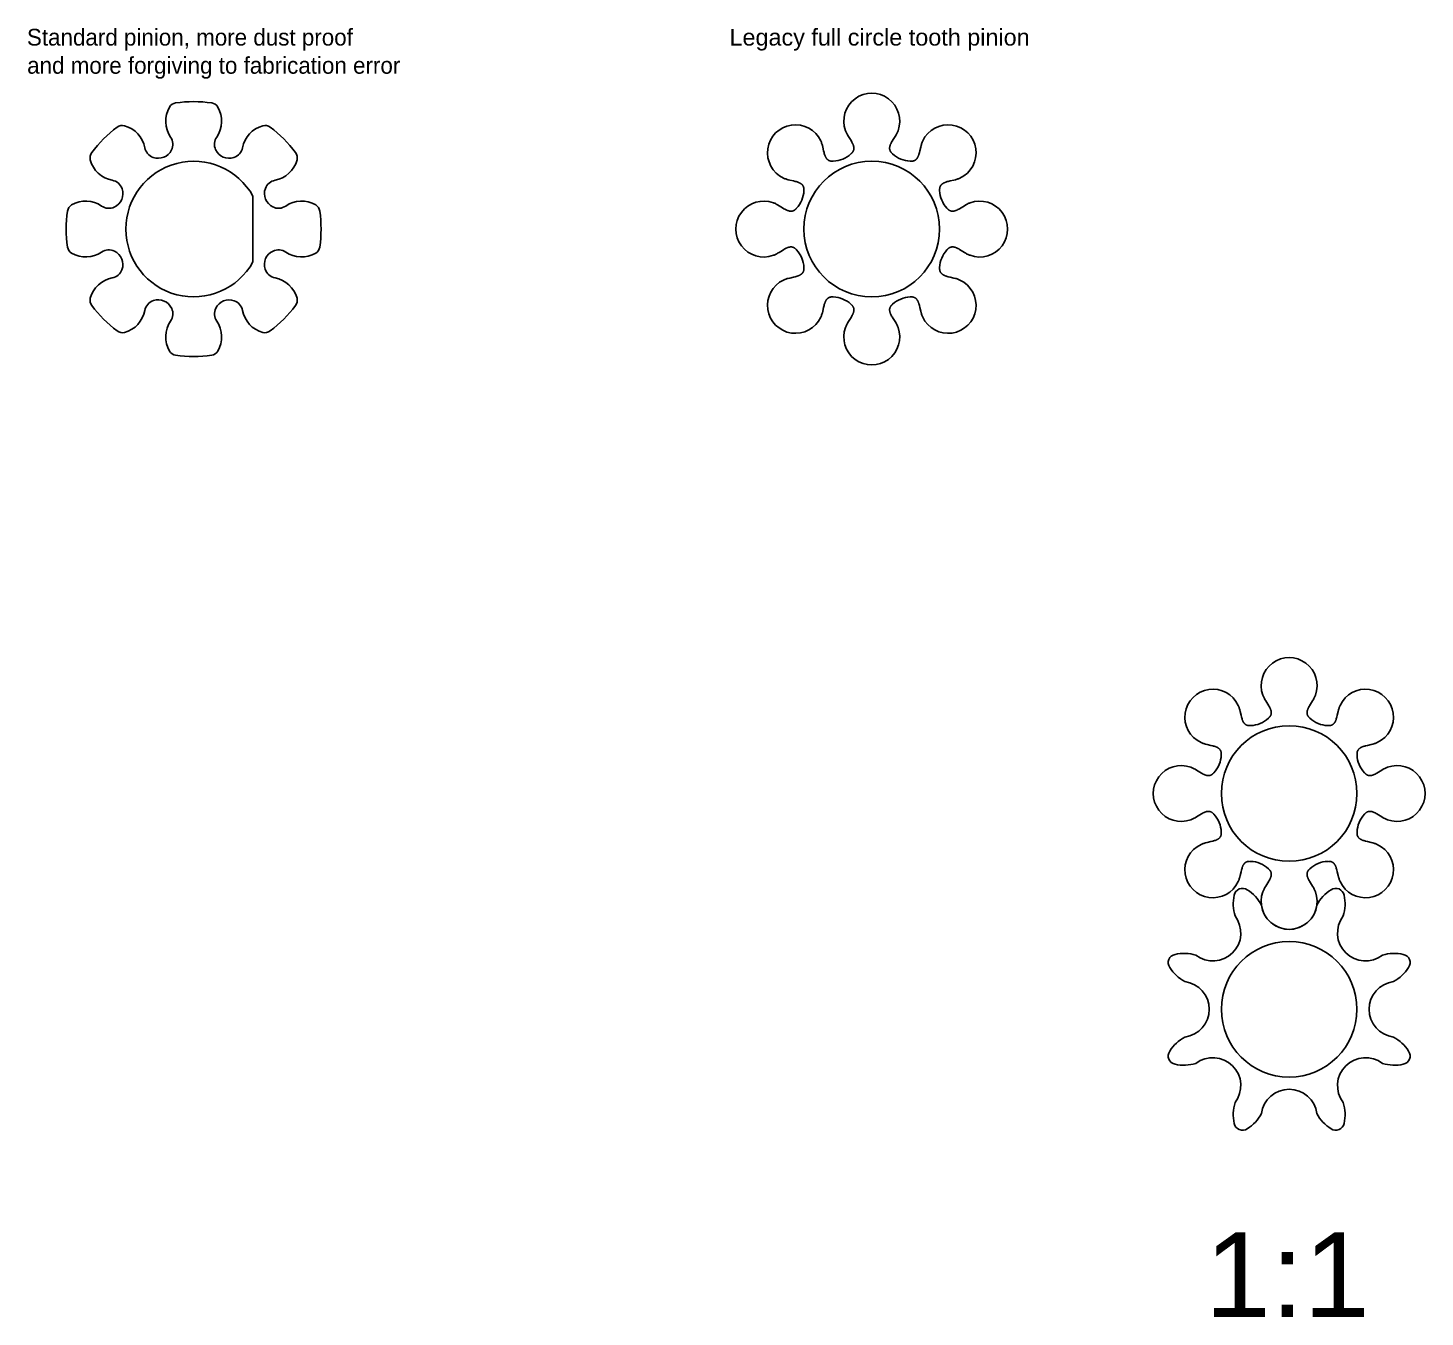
# Model space of a CAD drawing. Extents: x -10 to 1633, y -307 to 264.
# Drawn here: x -9.8 to 72.6, y -64.2 to 11.9 of the extents above; entities that cross this region are included whole.
import ezdxf

# ---------------------------------------------------------------- set-up
doc = ezdxf.new("R2010")
doc.units = 0
doc.layers.add('CNC_FRIENDLY_GEAR_COLLECTI', color=7, linetype='CONTINUOUS')
doc.styles.add('ARIAL_NORMAL', font='txt')

# ---------------------------------------------------------------- blocks, each defined once
blk = doc.blocks.new('*X1')
at = {"layer": 'CNC_FRIENDLY_GEAR_COLLECTI', "linetype": 'CONTINUOUS'}
for s, p in [('Standard pinion, more dust proof', (-9.835, 10.825)), ('and more forgiving to fabrication error', (-9.822, 9.163))]:
    blk.add_text(s, height=0.98714, dxfattribs=at).set_placement(p)

msp = doc.modelspace()

# ---------------------------------------------------------------- linework, layer by layer
at = {"layer": 'CNC_FRIENDLY_GEAR_COLLECTI'}
for points in [[(7.44, -1.064, 0.071154), (7.44, 1.064, 0.229084), (7.197, 1.425, 0.290737), (5.429, 1.358, -0.274514), (4.665, 1.306, -0.383659), (4.229, 2.396, -0.266587), (4.799, 2.879, 0.290815), (6.097, 4.081, 0.229084), (6.014, 4.509, 0.071154), (4.509, 6.014, 0.229084), (4.081, 6.097, 0.290737), (2.879, 4.8, -0.274514), (2.375, 4.222, -0.383659), (1.296, 4.685, -0.266587), (1.358, 5.429, 0.290815), (1.425, 7.197, 0.229084), (1.064, 7.44, 0.071154), (-1.064, 7.44, 0.229084), (-1.425, 7.197, 0.290737), (-1.358, 5.429, -0.274514), (-1.306, 4.665, -0.383659), (-2.396, 4.229, -0.266587), (-2.879, 4.799, 0.290815), (-4.081, 6.097, 0.229084), (-4.509, 6.014, 0.071154), (-6.014, 4.509, 0.229084), (-6.097, 4.081, 0.290737), (-4.8, 2.879, -0.274514), (-4.222, 2.375, -0.383659), (-4.685, 1.296, -0.266587), (-5.429, 1.358, 0.290815), (-7.197, 1.425, 0.229084), (-7.44, 1.064, 0.071154), (-7.44, -1.064, 0.229084), (-7.197, -1.425, 0.290737), (-5.429, -1.358, -0.274514), (-4.665, -1.306, -0.383659), (-4.229, -2.396, -0.266587), (-4.799, -2.879, 0.290815), (-6.097, -4.081, 0.229084), (-6.014, -4.509, 0.071154), (-4.509, -6.014, 0.229084), (-4.081, -6.097, 0.290737), (-2.879, -4.8, -0.274514), (-2.375, -4.222, -0.383659), (-1.296, -4.685, -0.266587), (-1.358, -5.429, 0.290815), (-1.425, -7.197, 0.229084), (-1.064, -7.44, 0.071154), (1.064, -7.44, 0.229084), (1.425, -7.197, 0.290737), (1.358, -5.429, -0.274514), (1.306, -4.665, -0.383659), (2.396, -4.229, -0.266587), (2.879, -4.799, 0.290815), (4.081, -6.097, 0.229084), (4.509, -6.014, 0.071154), (6.014, -4.509, 0.229084), (6.097, -4.081, 0.290737), (4.8, -2.879, -0.274514), (4.222, -2.375, -0.383659), (4.685, -1.296, -0.266587), (5.429, -1.358, 0.290815), (7.197, -1.425, 0.229084)], [(38.45, -5.802, 1.428148), (41.55, -5.802), (41.535, -5.761), (41.518, -5.72), (41.499, -5.678), (41.478, -5.637), (41.456, -5.594), (41.431, -5.551), (41.378, -5.462), (41.259, -5.275), (41.2, -5.178), (41.172, -5.13), (41.147, -5.081), (41.135, -5.057), (41.123, -5.032), (41.112, -5.008), (41.102, -4.984), (41.093, -4.961), (41.085, -4.937), (41.077, -4.914), (41.074, -4.902), (41.071, -4.89), (41.068, -4.879), (41.065, -4.867), (41.063, -4.856), (41.061, -4.845), (41.059, -4.833), (41.057, -4.822), (41.056, -4.811), (41.055, -4.8), (41.054, -4.789), (41.054, -4.778), (41.053, -4.768), (41.053, -4.757), (41.054, -4.746), (41.054, -4.736), (41.055, -4.725), (41.056, -4.715), (41.058, -4.705), (41.059, -4.695), (41.061, -4.685), (41.064, -4.675), (41.066, -4.665), (41.069, -4.655), (41.072, -4.646), (41.076, -4.636), (41.08, -4.627), (41.084, -4.617), (41.088, -4.608), (41.092, -4.599), (41.097, -4.59), (41.102, -4.581), (41.107, -4.572), (41.113, -4.563), (41.119, -4.555), (41.124, -4.546), (41.131, -4.538), (41.137, -4.529), (41.144, -4.521), (41.15, -4.513), (41.165, -4.497), (41.179, -4.481), (41.195, -4.466), (41.21, -4.45), (41.226, -4.435, -0.176327), (42.269, -4.004), (42.291, -4.003), (42.313, -4.002), (42.335, -4.002), (42.356, -4.003), (42.378, -4.005), (42.388, -4.006), (42.399, -4.007), (42.409, -4.008), (42.419, -4.01), (42.43, -4.012), (42.44, -4.014), (42.45, -4.016), (42.46, -4.018), (42.47, -4.021), (42.48, -4.024), (42.489, -4.028), (42.499, -4.031), (42.508, -4.035), (42.517, -4.039), (42.527, -4.043), (42.536, -4.048), (42.545, -4.053), (42.553, -4.058), (42.562, -4.063), (42.571, -4.069), (42.579, -4.075), (42.587, -4.081), (42.595, -4.087), (42.603, -4.094), (42.611, -4.101), (42.619, -4.108), (42.626, -4.116), (42.634, -4.124), (42.641, -4.132), (42.648, -4.14), (42.655, -4.149), (42.662, -4.158), (42.669, -4.167), (42.676, -4.176), (42.682, -4.185), (42.688, -4.195), (42.695, -4.205), (42.701, -4.215), (42.707, -4.226), (42.713, -4.236), (42.724, -4.258), (42.735, -4.281), (42.745, -4.304), (42.755, -4.328), (42.764, -4.353), (42.773, -4.378), (42.782, -4.404), (42.798, -4.456), (42.813, -4.51), (42.84, -4.62), (42.888, -4.837), (42.913, -4.937), (42.926, -4.985), (42.94, -5.031), (42.955, -5.075), (42.971, -5.118), (42.988, -5.159), (43.006, -5.199, 1.428148), (45.199, -3.006), (45.159, -2.988), (45.118, -2.971), (45.075, -2.955), (45.031, -2.94), (44.985, -2.926), (44.937, -2.913), (44.837, -2.888), (44.62, -2.84), (44.51, -2.813), (44.456, -2.798), (44.404, -2.782), (44.378, -2.773), (44.353, -2.764), (44.328, -2.755), (44.304, -2.745), (44.281, -2.735), (44.258, -2.724), (44.236, -2.713), (44.226, -2.707), (44.215, -2.701), (44.205, -2.695), (44.195, -2.688), (44.185, -2.682), (44.176, -2.676), (44.167, -2.669), (44.158, -2.662), (44.149, -2.655), (44.14, -2.648), (44.132, -2.641), (44.124, -2.634), (44.116, -2.626), (44.108, -2.619), (44.101, -2.611), (44.094, -2.603), (44.087, -2.595), (44.081, -2.587), (44.075, -2.579), (44.069, -2.571), (44.063, -2.562), (44.058, -2.553), (44.053, -2.545), (44.048, -2.536), (44.043, -2.527), (44.039, -2.517), (44.035, -2.508), (44.031, -2.499), (44.028, -2.489), (44.024, -2.48), (44.021, -2.47), (44.018, -2.46), (44.016, -2.45), (44.014, -2.44), (44.012, -2.43), (44.01, -2.419), (44.008, -2.409), (44.007, -2.399), (44.006, -2.388), (44.005, -2.378), (44.003, -2.356), (44.002, -2.335), (44.002, -2.313), (44.003, -2.291), (44.004, -2.269, -0.176327), (44.435, -1.226), (44.45, -1.21), (44.466, -1.195), (44.481, -1.179), (44.497, -1.165), (44.513, -1.15), (44.521, -1.144), (44.529, -1.137), (44.538, -1.131), (44.546, -1.124), (44.555, -1.119), (44.563, -1.113), (44.572, -1.107), (44.581, -1.102), (44.59, -1.097), (44.599, -1.092), (44.608, -1.088), (44.617, -1.084), (44.627, -1.08), (44.636, -1.076), (44.646, -1.072), (44.655, -1.069), (44.665, -1.066), (44.675, -1.064), (44.685, -1.061), (44.695, -1.059), (44.705, -1.058), (44.715, -1.056), (44.725, -1.055), (44.736, -1.054), (44.746, -1.054), (44.757, -1.053), (44.768, -1.053), (44.778, -1.054), (44.789, -1.054), (44.8, -1.055), (44.811, -1.056), (44.822, -1.057), (44.833, -1.059), (44.845, -1.061), (44.856, -1.063), (44.867, -1.065), (44.879, -1.068), (44.89, -1.071), (44.902, -1.074), (44.914, -1.077), (44.937, -1.085), (44.961, -1.093), (44.984, -1.102), (45.008, -1.112), (45.032, -1.123), (45.057, -1.135), (45.081, -1.147), (45.13, -1.172), (45.178, -1.2), (45.275, -1.259), (45.462, -1.378), (45.551, -1.431), (45.594, -1.456), (45.637, -1.478), (45.678, -1.499), (45.72, -1.518), (45.761, -1.535), (45.802, -1.55, 1.428148), (45.802, 1.55), (45.761, 1.535), (45.72, 1.518), (45.678, 1.499), (45.637, 1.478), (45.594, 1.456), (45.551, 1.431), (45.462, 1.378), (45.275, 1.259), (45.178, 1.2), (45.13, 1.172), (45.081, 1.147), (45.057, 1.135), (45.032, 1.123), (45.008, 1.112), (44.984, 1.102), (44.961, 1.093), (44.937, 1.085), (44.914, 1.077), (44.902, 1.074), (44.89, 1.071), (44.879, 1.068), (44.867, 1.065), (44.856, 1.063), (44.845, 1.061), (44.833, 1.059), (44.822, 1.057), (44.811, 1.056), (44.8, 1.055), (44.789, 1.054), (44.778, 1.054), (44.768, 1.053), (44.757, 1.053), (44.746, 1.054), (44.736, 1.054), (44.725, 1.055), (44.715, 1.056), (44.705, 1.058), (44.695, 1.059), (44.685, 1.061), (44.675, 1.064), (44.665, 1.066), (44.655, 1.069), (44.646, 1.072), (44.636, 1.076), (44.627, 1.08), (44.617, 1.084), (44.608, 1.088), (44.599, 1.092), (44.59, 1.097), (44.581, 1.102), (44.572, 1.107), (44.563, 1.113), (44.555, 1.119), (44.546, 1.124), (44.538, 1.131), (44.529, 1.137), (44.521, 1.144), (44.513, 1.15), (44.497, 1.165), (44.481, 1.179), (44.466, 1.195), (44.45, 1.21), (44.435, 1.226, -0.176327), (44.004, 2.269), (44.003, 2.291), (44.002, 2.313), (44.002, 2.335), (44.003, 2.356), (44.005, 2.378), (44.006, 2.388), (44.007, 2.399), (44.008, 2.409), (44.01, 2.419), (44.012, 2.43), (44.014, 2.44), (44.016, 2.45), (44.018, 2.46), (44.021, 2.47), (44.024, 2.48), (44.028, 2.489), (44.031, 2.499), (44.035, 2.508), (44.039, 2.517), (44.043, 2.527), (44.048, 2.536), (44.053, 2.545), (44.058, 2.553), (44.063, 2.562), (44.069, 2.571), (44.075, 2.579), (44.081, 2.587), (44.087, 2.595), (44.094, 2.603), (44.101, 2.611), (44.108, 2.619), (44.116, 2.626), (44.124, 2.634), (44.132, 2.641), (44.14, 2.648), (44.149, 2.655), (44.158, 2.662), (44.167, 2.669), (44.176, 2.676), (44.185, 2.682), (44.195, 2.688), (44.205, 2.695), (44.215, 2.701), (44.226, 2.707), (44.236, 2.713), (44.258, 2.724), (44.281, 2.735), (44.304, 2.745), (44.328, 2.755), (44.353, 2.764), (44.378, 2.773), (44.404, 2.782), (44.456, 2.798), (44.51, 2.813), (44.62, 2.84), (44.837, 2.888), (44.937, 2.913), (44.985, 2.926), (45.031, 2.94), (45.075, 2.955), (45.118, 2.971), (45.159, 2.988), (45.199, 3.006, 1.428148), (43.006, 5.199), (42.988, 5.159), (42.971, 5.118), (42.955, 5.075), (42.94, 5.031), (42.926, 4.985), (42.913, 4.937), (42.888, 4.837), (42.84, 4.62), (42.813, 4.51), (42.798, 4.456), (42.782, 4.404), (42.773, 4.378), (42.764, 4.353), (42.755, 4.328), (42.745, 4.304), (42.735, 4.281), (42.724, 4.258), (42.713, 4.236), (42.707, 4.226), (42.701, 4.215), (42.695, 4.205), (42.688, 4.195), (42.682, 4.185), (42.676, 4.176), (42.669, 4.167), (42.662, 4.158), (42.655, 4.149), (42.648, 4.14), (42.641, 4.132), (42.634, 4.124), (42.626, 4.116), (42.619, 4.108), (42.611, 4.101), (42.603, 4.094), (42.595, 4.087), (42.587, 4.081), (42.579, 4.075), (42.571, 4.069), (42.562, 4.063), (42.553, 4.058), (42.545, 4.053), (42.536, 4.048), (42.527, 4.043), (42.517, 4.039), (42.508, 4.035), (42.499, 4.031), (42.489, 4.028), (42.48, 4.024), (42.47, 4.021), (42.46, 4.018), (42.45, 4.016), (42.44, 4.014), (42.43, 4.012), (42.419, 4.01), (42.409, 4.008), (42.399, 4.007), (42.388, 4.006), (42.378, 4.005), (42.356, 4.003), (42.335, 4.002), (42.313, 4.002), (42.291, 4.003), (42.269, 4.004, -0.176327), (41.226, 4.435), (41.21, 4.45), (41.195, 4.466), (41.179, 4.481), (41.165, 4.497), (41.15, 4.513), (41.144, 4.521), (41.137, 4.529), (41.131, 4.538), (41.124, 4.546), (41.119, 4.555), (41.113, 4.563), (41.107, 4.572), (41.102, 4.581), (41.097, 4.59), (41.092, 4.599), (41.088, 4.608), (41.084, 4.617), (41.08, 4.627), (41.076, 4.636), (41.072, 4.646), (41.069, 4.655), (41.066, 4.665), (41.064, 4.675), (41.061, 4.685), (41.059, 4.695), (41.058, 4.705), (41.056, 4.715), (41.055, 4.725), (41.054, 4.736), (41.054, 4.746), (41.053, 4.757), (41.053, 4.768), (41.054, 4.778), (41.054, 4.789), (41.055, 4.8), (41.056, 4.811), (41.057, 4.822), (41.059, 4.833), (41.061, 4.845), (41.063, 4.856), (41.065, 4.867), (41.068, 4.879), (41.071, 4.89), (41.074, 4.902), (41.077, 4.914), (41.085, 4.937), (41.093, 4.961), (41.102, 4.984), (41.112, 5.008), (41.123, 5.032), (41.135, 5.057), (41.147, 5.081), (41.172, 5.13), (41.2, 5.178), (41.259, 5.275), (41.378, 5.462), (41.431, 5.551), (41.456, 5.594), (41.478, 5.637), (41.499, 5.678), (41.518, 5.72), (41.535, 5.761), (41.55, 5.802, 1.428148), (38.45, 5.802), (38.465, 5.761), (38.482, 5.72), (38.501, 5.678), (38.522, 5.637), (38.544, 5.594), (38.569, 5.551), (38.622, 5.462), (38.741, 5.275), (38.8, 5.178), (38.828, 5.13), (38.853, 5.081), (38.865, 5.057), (38.877, 5.032), (38.888, 5.008), (38.898, 4.984), (38.907, 4.961), (38.915, 4.937), (38.923, 4.914), (38.926, 4.902), (38.929, 4.89), (38.932, 4.879), (38.935, 4.867), (38.937, 4.856), (38.939, 4.845), (38.941, 4.833), (38.943, 4.822), (38.944, 4.811), (38.945, 4.8), (38.946, 4.789), (38.946, 4.778), (38.947, 4.768), (38.947, 4.757), (38.946, 4.746), (38.946, 4.736), (38.945, 4.725), (38.944, 4.715), (38.942, 4.705), (38.941, 4.695), (38.939, 4.685), (38.936, 4.675), (38.934, 4.665), (38.931, 4.655), (38.928, 4.646), (38.924, 4.636), (38.92, 4.627), (38.916, 4.617), (38.912, 4.608), (38.908, 4.599), (38.903, 4.59), (38.898, 4.581), (38.893, 4.572), (38.887, 4.563), (38.881, 4.555), (38.876, 4.546), (38.869, 4.538), (38.863, 4.529), (38.856, 4.521), (38.85, 4.513), (38.835, 4.497), (38.821, 4.481), (38.805, 4.466), (38.79, 4.45), (38.774, 4.435, -0.176327), (37.731, 4.004), (37.709, 4.003), (37.687, 4.002), (37.665, 4.002), (37.644, 4.003), (37.622, 4.005), (37.612, 4.006), (37.601, 4.007), (37.591, 4.008), (37.581, 4.01), (37.57, 4.012), (37.56, 4.014), (37.55, 4.016), (37.54, 4.018), (37.53, 4.021), (37.52, 4.024), (37.511, 4.028), (37.501, 4.031), (37.492, 4.035), (37.483, 4.039), (37.473, 4.043), (37.464, 4.048), (37.455, 4.053), (37.447, 4.058), (37.438, 4.063), (37.429, 4.069), (37.421, 4.075), (37.413, 4.081), (37.405, 4.087), (37.397, 4.094), (37.389, 4.101), (37.381, 4.108), (37.374, 4.116), (37.366, 4.124), (37.359, 4.132), (37.352, 4.14), (37.345, 4.149), (37.338, 4.158), (37.331, 4.167), (37.324, 4.176), (37.318, 4.185), (37.312, 4.195), (37.305, 4.205), (37.299, 4.215), (37.293, 4.226), (37.287, 4.236), (37.276, 4.258), (37.265, 4.281), (37.255, 4.304), (37.245, 4.328), (37.236, 4.353), (37.227, 4.378), (37.218, 4.404), (37.202, 4.456), (37.187, 4.51), (37.16, 4.62), (37.112, 4.837), (37.087, 4.937), (37.074, 4.985), (37.06, 5.031), (37.045, 5.075), (37.029, 5.118), (37.012, 5.159), (36.994, 5.199, 1.428148), (34.801, 3.006), (34.841, 2.988), (34.882, 2.971), (34.925, 2.955), (34.969, 2.94), (35.015, 2.926), (35.063, 2.913), (35.163, 2.888), (35.38, 2.84), (35.49, 2.813), (35.544, 2.798), (35.596, 2.782), (35.622, 2.773), (35.647, 2.764), (35.672, 2.755), (35.696, 2.745), (35.719, 2.735), (35.742, 2.724), (35.764, 2.713), (35.774, 2.707), (35.785, 2.701), (35.795, 2.695), (35.805, 2.688), (35.815, 2.682), (35.824, 2.676), (35.833, 2.669), (35.842, 2.662), (35.851, 2.655), (35.86, 2.648), (35.868, 2.641), (35.876, 2.634), (35.884, 2.626), (35.892, 2.619), (35.899, 2.611), (35.906, 2.603), (35.913, 2.595), (35.919, 2.587), (35.925, 2.579), (35.931, 2.571), (35.937, 2.562), (35.942, 2.553), (35.947, 2.545), (35.952, 2.536), (35.957, 2.527), (35.961, 2.517), (35.965, 2.508), (35.969, 2.499), (35.972, 2.489), (35.976, 2.48), (35.979, 2.47), (35.982, 2.46), (35.984, 2.45), (35.986, 2.44), (35.988, 2.43), (35.99, 2.419), (35.992, 2.409), (35.993, 2.399), (35.994, 2.388), (35.995, 2.378), (35.997, 2.356), (35.998, 2.335), (35.998, 2.313), (35.997, 2.291), (35.996, 2.269, -0.176327), (35.565, 1.226), (35.55, 1.21), (35.534, 1.195), (35.519, 1.179), (35.503, 1.165), (35.487, 1.15), (35.479, 1.144), (35.471, 1.137), (35.462, 1.131), (35.454, 1.124), (35.445, 1.119), (35.437, 1.113), (35.428, 1.107), (35.419, 1.102), (35.41, 1.097), (35.401, 1.092), (35.392, 1.088), (35.383, 1.084), (35.373, 1.08), (35.364, 1.076), (35.354, 1.072), (35.345, 1.069), (35.335, 1.066), (35.325, 1.064), (35.315, 1.061), (35.305, 1.059), (35.295, 1.058), (35.285, 1.056), (35.275, 1.055), (35.264, 1.054), (35.254, 1.054), (35.243, 1.053), (35.232, 1.053), (35.222, 1.054), (35.211, 1.054), (35.2, 1.055), (35.189, 1.056), (35.178, 1.057), (35.167, 1.059), (35.155, 1.061), (35.144, 1.063), (35.133, 1.065), (35.121, 1.068), (35.11, 1.071), (35.098, 1.074), (35.086, 1.077), (35.063, 1.085), (35.039, 1.093), (35.016, 1.102), (34.992, 1.112), (34.968, 1.123), (34.943, 1.135), (34.919, 1.147), (34.87, 1.172), (34.822, 1.2), (34.725, 1.259), (34.538, 1.378), (34.449, 1.431), (34.406, 1.456), (34.363, 1.478), (34.322, 1.499), (34.28, 1.518), (34.239, 1.535), (34.198, 1.55, 1.428148), (34.198, -1.55), (34.239, -1.535), (34.28, -1.518), (34.322, -1.499), (34.363, -1.478), (34.406, -1.456), (34.449, -1.431), (34.538, -1.378), (34.725, -1.259), (34.822, -1.2), (34.87, -1.172), (34.919, -1.147), (34.943, -1.135), (34.968, -1.123), (34.992, -1.112), (35.016, -1.102), (35.039, -1.093), (35.063, -1.085), (35.086, -1.077), (35.098, -1.074), (35.11, -1.071), (35.121, -1.068), (35.133, -1.065), (35.144, -1.063), (35.155, -1.061), (35.167, -1.059), (35.178, -1.057), (35.189, -1.056), (35.2, -1.055), (35.211, -1.054), (35.222, -1.054), (35.232, -1.053), (35.243, -1.053), (35.254, -1.054), (35.264, -1.054), (35.275, -1.055), (35.285, -1.056), (35.295, -1.058), (35.305, -1.059), (35.315, -1.061), (35.325, -1.064), (35.335, -1.066), (35.345, -1.069), (35.354, -1.072), (35.364, -1.076), (35.373, -1.08), (35.383, -1.084), (35.392, -1.088), (35.401, -1.092), (35.41, -1.097), (35.419, -1.102), (35.428, -1.107), (35.437, -1.113), (35.445, -1.119), (35.454, -1.124), (35.462, -1.131), (35.471, -1.137), (35.479, -1.144), (35.487, -1.15), (35.503, -1.165), (35.519, -1.179), (35.534, -1.195), (35.55, -1.21), (35.565, -1.226, -0.176327), (35.996, -2.269), (35.997, -2.291), (35.998, -2.313), (35.998, -2.335), (35.997, -2.356), (35.995, -2.378), (35.994, -2.388), (35.993, -2.399), (35.992, -2.409), (35.99, -2.419), (35.988, -2.43), (35.986, -2.44), (35.984, -2.45), (35.982, -2.46), (35.979, -2.47), (35.976, -2.48), (35.972, -2.489), (35.969, -2.499), (35.965, -2.508), (35.961, -2.517), (35.957, -2.527), (35.952, -2.536), (35.947, -2.545), (35.942, -2.553), (35.937, -2.562), (35.931, -2.571), (35.925, -2.579), (35.919, -2.587), (35.913, -2.595), (35.906, -2.603), (35.899, -2.611), (35.892, -2.619), (35.884, -2.626), (35.876, -2.634), (35.868, -2.641), (35.86, -2.648), (35.851, -2.655), (35.842, -2.662), (35.833, -2.669), (35.824, -2.676), (35.815, -2.682), (35.805, -2.688), (35.795, -2.695), (35.785, -2.701), (35.774, -2.707), (35.764, -2.713), (35.742, -2.724), (35.719, -2.735), (35.696, -2.745), (35.672, -2.755), (35.647, -2.764), (35.622, -2.773), (35.596, -2.782), (35.544, -2.798), (35.49, -2.813), (35.38, -2.84), (35.163, -2.888), (35.063, -2.913), (35.015, -2.926), (34.969, -2.94), (34.925, -2.955), (34.882, -2.971), (34.841, -2.988), (34.801, -3.006, 1.428148), (36.994, -5.199), (37.012, -5.159), (37.029, -5.118), (37.045, -5.075), (37.06, -5.031), (37.074, -4.985), (37.087, -4.937), (37.112, -4.837), (37.16, -4.62), (37.187, -4.51), (37.202, -4.456), (37.218, -4.404), (37.227, -4.378), (37.236, -4.353), (37.245, -4.328), (37.255, -4.304), (37.265, -4.281), (37.276, -4.258), (37.287, -4.236), (37.293, -4.226), (37.299, -4.215), (37.305, -4.205), (37.312, -4.195), (37.318, -4.185), (37.324, -4.176), (37.331, -4.167), (37.338, -4.158), (37.345, -4.149), (37.352, -4.14), (37.359, -4.132), (37.366, -4.124), (37.374, -4.116), (37.381, -4.108), (37.389, -4.101), (37.397, -4.094), (37.405, -4.087), (37.413, -4.081), (37.421, -4.075), (37.429, -4.069), (37.438, -4.063), (37.447, -4.058), (37.455, -4.053), (37.464, -4.048), (37.473, -4.043), (37.483, -4.039), (37.492, -4.035), (37.501, -4.031), (37.511, -4.028), (37.52, -4.024), (37.53, -4.021), (37.54, -4.018), (37.55, -4.016), (37.56, -4.014), (37.57, -4.012), (37.581, -4.01), (37.591, -4.008), (37.601, -4.007), (37.612, -4.006), (37.622, -4.005), (37.644, -4.003), (37.665, -4.002), (37.687, -4.002), (37.709, -4.003), (37.731, -4.004, -0.176327), (38.774, -4.435), (38.79, -4.45), (38.805, -4.466), (38.821, -4.481), (38.835, -4.497), (38.85, -4.513), (38.856, -4.521), (38.863, -4.529), (38.869, -4.538), (38.876, -4.546), (38.881, -4.555), (38.887, -4.563), (38.893, -4.572), (38.898, -4.581), (38.903, -4.59), (38.908, -4.599), (38.912, -4.608), (38.916, -4.617), (38.92, -4.627), (38.924, -4.636), (38.928, -4.646), (38.931, -4.655), (38.934, -4.665), (38.936, -4.675), (38.939, -4.685), (38.941, -4.695), (38.942, -4.705), (38.944, -4.715), (38.945, -4.725), (38.946, -4.736), (38.946, -4.746), (38.947, -4.757), (38.947, -4.768), (38.946, -4.778), (38.946, -4.789), (38.945, -4.8), (38.944, -4.811), (38.943, -4.822), (38.941, -4.833), (38.939, -4.845), (38.937, -4.856), (38.935, -4.867), (38.932, -4.879), (38.929, -4.89), (38.926, -4.902), (38.923, -4.914), (38.915, -4.937), (38.907, -4.961), (38.898, -4.984), (38.888, -5.008), (38.877, -5.032), (38.865, -5.057), (38.853, -5.081), (38.828, -5.13), (38.8, -5.178), (38.741, -5.275), (38.622, -5.462), (38.569, -5.551), (38.544, -5.594), (38.522, -5.637), (38.501, -5.678), (38.482, -5.72), (38.465, -5.761)], [(3.5, -1.936, -3.872983), (3.5, 1.936)], [(63.071, -39.101, 1.428148), (66.172, -39.101), (66.157, -39.06), (66.14, -39.019), (66.121, -38.978), (66.1, -38.936), (66.078, -38.893), (66.053, -38.85), (66, -38.761), (65.881, -38.574), (65.822, -38.477), (65.794, -38.429), (65.769, -38.38), (65.757, -38.356), (65.745, -38.332), (65.734, -38.307), (65.724, -38.284), (65.715, -38.26), (65.707, -38.236), (65.699, -38.213), (65.696, -38.201), (65.693, -38.19), (65.69, -38.178), (65.687, -38.167), (65.685, -38.155), (65.683, -38.144), (65.681, -38.133), (65.679, -38.121), (65.678, -38.11), (65.677, -38.099), (65.676, -38.088), (65.675, -38.078), (65.675, -38.067), (65.675, -38.056), (65.676, -38.046), (65.676, -38.035), (65.677, -38.025), (65.678, -38.014), (65.68, -38.004), (65.681, -37.994), (65.683, -37.984), (65.686, -37.974), (65.688, -37.964), (65.691, -37.954), (65.694, -37.945), (65.698, -37.935), (65.701, -37.926), (65.705, -37.916), (65.71, -37.907), (65.714, -37.898), (65.719, -37.889), (65.724, -37.88), (65.729, -37.871), (65.735, -37.863), (65.74, -37.854), (65.746, -37.845), (65.753, -37.837), (65.759, -37.829), (65.766, -37.82), (65.772, -37.812), (65.786, -37.796), (65.801, -37.78), (65.817, -37.765), (65.832, -37.75), (65.848, -37.735, -0.176327), (66.891, -37.303), (66.913, -37.302), (66.935, -37.301), (66.957, -37.302), (66.978, -37.302), (67, -37.304), (67.01, -37.305), (67.021, -37.306), (67.031, -37.307), (67.041, -37.309), (67.052, -37.311), (67.062, -37.313), (67.072, -37.315), (67.082, -37.318), (67.092, -37.32), (67.101, -37.323), (67.111, -37.327), (67.121, -37.33), (67.13, -37.334), (67.139, -37.338), (67.149, -37.342), (67.158, -37.347), (67.167, -37.352), (67.175, -37.357), (67.184, -37.362), (67.192, -37.368), (67.201, -37.374), (67.209, -37.38), (67.217, -37.387), (67.225, -37.393), (67.233, -37.4), (67.241, -37.408), (67.248, -37.415), (67.256, -37.423), (67.263, -37.431), (67.27, -37.439), (67.277, -37.448), (67.284, -37.457), (67.291, -37.466), (67.298, -37.475), (67.304, -37.485), (67.31, -37.494), (67.317, -37.504), (67.323, -37.514), (67.329, -37.525), (67.334, -37.535), (67.346, -37.557), (67.356, -37.58), (67.367, -37.603), (67.377, -37.627), (67.386, -37.652), (67.395, -37.677), (67.404, -37.703), (67.42, -37.755), (67.435, -37.809), (67.462, -37.919), (67.51, -38.136), (67.535, -38.236), (67.548, -38.284), (67.562, -38.33), (67.577, -38.374), (67.593, -38.417), (67.61, -38.458), (67.628, -38.498, 1.428148), (69.821, -36.305), (69.781, -36.287), (69.74, -36.27), (69.697, -36.254), (69.653, -36.24), (69.607, -36.226), (69.559, -36.212), (69.458, -36.187), (69.242, -36.139), (69.132, -36.112), (69.078, -36.097), (69.025, -36.081), (69, -36.072), (68.975, -36.063), (68.95, -36.054), (68.926, -36.044), (68.903, -36.034), (68.88, -36.023), (68.858, -36.012), (68.848, -36.006), (68.837, -36), (68.827, -35.994), (68.817, -35.988), (68.807, -35.981), (68.798, -35.975), (68.788, -35.968), (68.779, -35.961), (68.771, -35.955), (68.762, -35.948), (68.754, -35.94), (68.746, -35.933), (68.738, -35.926), (68.73, -35.918), (68.723, -35.91), (68.716, -35.902), (68.709, -35.895), (68.703, -35.886), (68.697, -35.878), (68.691, -35.87), (68.685, -35.861), (68.68, -35.853), (68.675, -35.844), (68.67, -35.835), (68.665, -35.826), (68.661, -35.817), (68.657, -35.807), (68.653, -35.798), (68.649, -35.788), (68.646, -35.779), (68.643, -35.769), (68.64, -35.759), (68.638, -35.749), (68.636, -35.739), (68.633, -35.729), (68.632, -35.719), (68.63, -35.708), (68.629, -35.698), (68.627, -35.687), (68.626, -35.677), (68.625, -35.655), (68.624, -35.634), (68.624, -35.612), (68.625, -35.59), (68.625, -35.568, -0.176327), (69.057, -34.526), (69.072, -34.509), (69.087, -34.494), (69.103, -34.478), (69.119, -34.464), (69.135, -34.45), (69.143, -34.443), (69.151, -34.436), (69.16, -34.43), (69.168, -34.424), (69.177, -34.418), (69.185, -34.412), (69.194, -34.406), (69.203, -34.401), (69.212, -34.396), (69.221, -34.391), (69.23, -34.387), (69.239, -34.383), (69.249, -34.379), (69.258, -34.375), (69.268, -34.372), (69.277, -34.368), (69.287, -34.366), (69.297, -34.363), (69.307, -34.361), (69.317, -34.359), (69.327, -34.357), (69.337, -34.355), (69.347, -34.354), (69.358, -34.353), (69.368, -34.353), (69.379, -34.352), (69.39, -34.352), (69.4, -34.353), (69.411, -34.353), (69.422, -34.354), (69.433, -34.355), (69.444, -34.356), (69.455, -34.358), (69.467, -34.36), (69.478, -34.362), (69.489, -34.365), (69.501, -34.367), (69.512, -34.37), (69.524, -34.373), (69.535, -34.377), (69.559, -34.384), (69.583, -34.392), (69.606, -34.402), (69.63, -34.412), (69.654, -34.422), (69.679, -34.434), (69.703, -34.446), (69.751, -34.472), (69.8, -34.499), (69.897, -34.558), (70.084, -34.677), (70.173, -34.73), (70.216, -34.755), (70.259, -34.777), (70.3, -34.798), (70.342, -34.817), (70.383, -34.834), (70.424, -34.85, 1.428148), (70.424, -31.749), (70.383, -31.764), (70.342, -31.781), (70.3, -31.8), (70.259, -31.821), (70.216, -31.843), (70.173, -31.868), (70.084, -31.922), (69.897, -32.04), (69.8, -32.099), (69.751, -32.127), (69.703, -32.152), (69.679, -32.165), (69.654, -32.176), (69.63, -32.187), (69.606, -32.197), (69.583, -32.206), (69.559, -32.214), (69.535, -32.222), (69.524, -32.225), (69.512, -32.228), (69.501, -32.231), (69.489, -32.234), (69.478, -32.236), (69.467, -32.238), (69.455, -32.24), (69.444, -32.242), (69.433, -32.243), (69.422, -32.244), (69.411, -32.245), (69.4, -32.246), (69.39, -32.246), (69.379, -32.246), (69.368, -32.246), (69.358, -32.245), (69.347, -32.244), (69.337, -32.243), (69.327, -32.241), (69.317, -32.24), (69.307, -32.238), (69.297, -32.235), (69.287, -32.233), (69.277, -32.23), (69.268, -32.227), (69.258, -32.223), (69.249, -32.22), (69.239, -32.216), (69.23, -32.211), (69.221, -32.207), (69.212, -32.202), (69.203, -32.197), (69.194, -32.192), (69.185, -32.186), (69.177, -32.181), (69.168, -32.175), (69.16, -32.168), (69.151, -32.162), (69.143, -32.155), (69.135, -32.149), (69.119, -32.135), (69.103, -32.12), (69.087, -32.105), (69.072, -32.089), (69.057, -32.073, -0.176327), (68.625, -31.03), (68.625, -31.008), (68.624, -30.986), (68.624, -30.964), (68.625, -30.943), (68.626, -30.922), (68.627, -30.911), (68.629, -30.9), (68.63, -30.89), (68.632, -30.88), (68.633, -30.869), (68.636, -30.859), (68.638, -30.849), (68.64, -30.839), (68.643, -30.829), (68.646, -30.82), (68.649, -30.81), (68.653, -30.8), (68.657, -30.791), (68.661, -30.782), (68.665, -30.773), (68.67, -30.763), (68.675, -30.755), (68.68, -30.746), (68.685, -30.737), (68.691, -30.729), (68.697, -30.72), (68.703, -30.712), (68.709, -30.704), (68.716, -30.696), (68.723, -30.688), (68.73, -30.68), (68.738, -30.673), (68.746, -30.665), (68.754, -30.658), (68.762, -30.651), (68.771, -30.644), (68.779, -30.637), (68.788, -30.63), (68.798, -30.624), (68.807, -30.617), (68.817, -30.611), (68.827, -30.604), (68.837, -30.598), (68.848, -30.592), (68.858, -30.587), (68.88, -30.575), (68.903, -30.565), (68.926, -30.554), (68.95, -30.544), (68.975, -30.535), (69, -30.526), (69.025, -30.517), (69.078, -30.501), (69.132, -30.486), (69.242, -30.459), (69.458, -30.411), (69.559, -30.386), (69.607, -30.373), (69.653, -30.359), (69.697, -30.344), (69.74, -30.328), (69.781, -30.311), (69.821, -30.293, 1.428148), (67.628, -28.1), (67.61, -28.14), (67.593, -28.181), (67.577, -28.224), (67.562, -28.268), (67.548, -28.314), (67.535, -28.362), (67.51, -28.463), (67.462, -28.679), (67.435, -28.789), (67.42, -28.843), (67.404, -28.896), (67.395, -28.921), (67.386, -28.946), (67.377, -28.971), (67.367, -28.995), (67.356, -29.018), (67.346, -29.041), (67.334, -29.063), (67.329, -29.073), (67.323, -29.084), (67.317, -29.094), (67.31, -29.104), (67.304, -29.114), (67.298, -29.123), (67.291, -29.133), (67.284, -29.142), (67.277, -29.15), (67.27, -29.159), (67.263, -29.167), (67.256, -29.175), (67.248, -29.183), (67.241, -29.191), (67.233, -29.198), (67.225, -29.205), (67.217, -29.212), (67.209, -29.218), (67.201, -29.224), (67.192, -29.23), (67.184, -29.236), (67.175, -29.241), (67.167, -29.246), (67.158, -29.251), (67.149, -29.256), (67.139, -29.26), (67.13, -29.264), (67.121, -29.268), (67.111, -29.272), (67.101, -29.275), (67.092, -29.278), (67.082, -29.281), (67.072, -29.283), (67.062, -29.286), (67.052, -29.288), (67.041, -29.289), (67.031, -29.291), (67.021, -29.292), (67.01, -29.294), (67, -29.295), (66.978, -29.296), (66.957, -29.297), (66.935, -29.297), (66.913, -29.296), (66.891, -29.296, -0.176327), (65.848, -28.864), (65.832, -28.849), (65.817, -28.834), (65.801, -28.818), (65.786, -28.802), (65.772, -28.786), (65.766, -28.778), (65.759, -28.77), (65.753, -28.761), (65.746, -28.753), (65.74, -28.744), (65.735, -28.736), (65.729, -28.727), (65.724, -28.718), (65.719, -28.709), (65.714, -28.7), (65.71, -28.691), (65.705, -28.682), (65.701, -28.673), (65.698, -28.663), (65.694, -28.654), (65.691, -28.644), (65.688, -28.634), (65.686, -28.624), (65.683, -28.614), (65.681, -28.604), (65.68, -28.594), (65.678, -28.584), (65.677, -28.574), (65.676, -28.563), (65.676, -28.553), (65.675, -28.542), (65.675, -28.531), (65.675, -28.521), (65.676, -28.51), (65.677, -28.499), (65.678, -28.488), (65.679, -28.477), (65.681, -28.466), (65.683, -28.454), (65.685, -28.443), (65.687, -28.432), (65.69, -28.42), (65.693, -28.409), (65.696, -28.397), (65.699, -28.386), (65.707, -28.362), (65.715, -28.339), (65.724, -28.315), (65.734, -28.291), (65.745, -28.267), (65.757, -28.243), (65.769, -28.218), (65.794, -28.17), (65.822, -28.121), (65.881, -28.024), (66, -27.837), (66.053, -27.748), (66.078, -27.705), (66.1, -27.662), (66.121, -27.621), (66.14, -27.579), (66.157, -27.538), (66.172, -27.497, 1.428148), (63.071, -27.497), (63.087, -27.538), (63.104, -27.579), (63.123, -27.621), (63.144, -27.662), (63.166, -27.705), (63.191, -27.748), (63.244, -27.837), (63.363, -28.024), (63.422, -28.121), (63.449, -28.17), (63.475, -28.218), (63.487, -28.243), (63.499, -28.267), (63.509, -28.291), (63.519, -28.315), (63.529, -28.339), (63.537, -28.362), (63.544, -28.386), (63.548, -28.397), (63.551, -28.409), (63.554, -28.42), (63.557, -28.432), (63.559, -28.443), (63.561, -28.454), (63.563, -28.466), (63.565, -28.477), (63.566, -28.488), (63.567, -28.499), (63.568, -28.51), (63.568, -28.521), (63.569, -28.531), (63.569, -28.542), (63.568, -28.553), (63.568, -28.563), (63.567, -28.574), (63.566, -28.584), (63.564, -28.594), (63.562, -28.604), (63.56, -28.614), (63.558, -28.624), (63.556, -28.634), (63.553, -28.644), (63.55, -28.654), (63.546, -28.663), (63.542, -28.673), (63.538, -28.682), (63.534, -28.691), (63.53, -28.7), (63.525, -28.709), (63.52, -28.718), (63.515, -28.727), (63.509, -28.736), (63.503, -28.744), (63.497, -28.753), (63.491, -28.761), (63.485, -28.77), (63.478, -28.778), (63.471, -28.786), (63.457, -28.802), (63.443, -28.818), (63.427, -28.834), (63.412, -28.849), (63.396, -28.864, -0.176327), (62.353, -29.296), (62.331, -29.296), (62.309, -29.297), (62.287, -29.297), (62.266, -29.296), (62.244, -29.295), (62.234, -29.294), (62.223, -29.292), (62.213, -29.291), (62.202, -29.289), (62.192, -29.288), (62.182, -29.286), (62.172, -29.283), (62.162, -29.281), (62.152, -29.278), (62.142, -29.275), (62.133, -29.272), (62.123, -29.268), (62.114, -29.264), (62.104, -29.26), (62.095, -29.256), (62.086, -29.251), (62.077, -29.246), (62.068, -29.241), (62.06, -29.236), (62.051, -29.23), (62.043, -29.224), (62.035, -29.218), (62.027, -29.212), (62.019, -29.205), (62.011, -29.198), (62.003, -29.191), (61.995, -29.183), (61.988, -29.175), (61.981, -29.167), (61.974, -29.159), (61.967, -29.15), (61.96, -29.142), (61.953, -29.133), (61.946, -29.123), (61.94, -29.114), (61.933, -29.104), (61.927, -29.094), (61.921, -29.084), (61.915, -29.073), (61.909, -29.063), (61.898, -29.041), (61.887, -29.018), (61.877, -28.995), (61.867, -28.971), (61.858, -28.946), (61.849, -28.921), (61.84, -28.896), (61.824, -28.843), (61.809, -28.789), (61.782, -28.679), (61.734, -28.463), (61.709, -28.362), (61.696, -28.314), (61.681, -28.268), (61.667, -28.224), (61.651, -28.181), (61.634, -28.14), (61.616, -28.1, 1.428148), (59.423, -30.293), (59.463, -30.311), (59.504, -30.328), (59.547, -30.344), (59.591, -30.359), (59.637, -30.373), (59.685, -30.386), (59.785, -30.411), (60.002, -30.459), (60.112, -30.486), (60.166, -30.501), (60.218, -30.517), (60.244, -30.526), (60.269, -30.535), (60.294, -30.544), (60.318, -30.554), (60.341, -30.565), (60.364, -30.575), (60.386, -30.587), (60.396, -30.592), (60.407, -30.598), (60.417, -30.604), (60.427, -30.611), (60.437, -30.617), (60.446, -30.624), (60.455, -30.63), (60.464, -30.637), (60.473, -30.644), (60.482, -30.651), (60.49, -30.658), (60.498, -30.665), (60.506, -30.673), (60.513, -30.68), (60.521, -30.688), (60.528, -30.696), (60.534, -30.704), (60.541, -30.712), (60.547, -30.72), (60.553, -30.729), (60.559, -30.737), (60.564, -30.746), (60.569, -30.755), (60.574, -30.763), (60.579, -30.773), (60.583, -30.782), (60.587, -30.791), (60.591, -30.8), (60.594, -30.81), (60.598, -30.82), (60.601, -30.829), (60.603, -30.839), (60.606, -30.849), (60.608, -30.859), (60.61, -30.869), (60.612, -30.88), (60.614, -30.89), (60.615, -30.9), (60.616, -30.911), (60.617, -30.922), (60.619, -30.943), (60.619, -30.964), (60.62, -30.986), (60.619, -31.008), (60.618, -31.03, -0.176327), (60.186, -32.073), (60.172, -32.089), (60.156, -32.105), (60.141, -32.12), (60.125, -32.135), (60.109, -32.149), (60.101, -32.155), (60.093, -32.162), (60.084, -32.168), (60.076, -32.175), (60.067, -32.181), (60.059, -32.186), (60.05, -32.192), (60.041, -32.197), (60.032, -32.202), (60.023, -32.207), (60.014, -32.211), (60.005, -32.216), (59.995, -32.22), (59.986, -32.223), (59.976, -32.227), (59.967, -32.23), (59.957, -32.233), (59.947, -32.235), (59.937, -32.238), (59.927, -32.24), (59.917, -32.241), (59.907, -32.243), (59.896, -32.244), (59.886, -32.245), (59.876, -32.246), (59.865, -32.246), (59.854, -32.246), (59.843, -32.246), (59.833, -32.245), (59.822, -32.244), (59.811, -32.243), (59.8, -32.242), (59.788, -32.24), (59.777, -32.238), (59.766, -32.236), (59.754, -32.234), (59.743, -32.231), (59.732, -32.228), (59.72, -32.225), (59.708, -32.222), (59.685, -32.214), (59.661, -32.206), (59.638, -32.197), (59.614, -32.187), (59.589, -32.176), (59.565, -32.165), (59.541, -32.152), (59.492, -32.127), (59.444, -32.099), (59.347, -32.04), (59.16, -31.922), (59.071, -31.868), (59.028, -31.843), (58.985, -31.821), (58.943, -31.8), (58.902, -31.781), (58.861, -31.764), (58.82, -31.749, 1.428148), (58.82, -34.85), (58.861, -34.834), (58.902, -34.817), (58.943, -34.798), (58.985, -34.777), (59.028, -34.755), (59.071, -34.73), (59.16, -34.677), (59.347, -34.558), (59.444, -34.499), (59.492, -34.472), (59.541, -34.446), (59.565, -34.434), (59.589, -34.422), (59.614, -34.412), (59.638, -34.402), (59.661, -34.392), (59.685, -34.384), (59.708, -34.377), (59.72, -34.373), (59.732, -34.37), (59.743, -34.367), (59.754, -34.365), (59.766, -34.362), (59.777, -34.36), (59.788, -34.358), (59.8, -34.356), (59.811, -34.355), (59.822, -34.354), (59.833, -34.353), (59.843, -34.353), (59.854, -34.352), (59.865, -34.352), (59.876, -34.353), (59.886, -34.353), (59.896, -34.354), (59.907, -34.355), (59.917, -34.357), (59.927, -34.359), (59.937, -34.361), (59.947, -34.363), (59.957, -34.366), (59.967, -34.368), (59.976, -34.372), (59.986, -34.375), (59.995, -34.379), (60.005, -34.383), (60.014, -34.387), (60.023, -34.391), (60.032, -34.396), (60.041, -34.401), (60.05, -34.406), (60.059, -34.412), (60.067, -34.418), (60.076, -34.424), (60.084, -34.43), (60.093, -34.436), (60.101, -34.443), (60.109, -34.45), (60.125, -34.464), (60.141, -34.478), (60.156, -34.494), (60.172, -34.509), (60.186, -34.526, -0.176327), (60.618, -35.568), (60.619, -35.59), (60.62, -35.612), (60.619, -35.634), (60.619, -35.655), (60.617, -35.677), (60.616, -35.687), (60.615, -35.698), (60.614, -35.708), (60.612, -35.719), (60.61, -35.729), (60.608, -35.739), (60.606, -35.749), (60.603, -35.759), (60.601, -35.769), (60.598, -35.779), (60.594, -35.788), (60.591, -35.798), (60.587, -35.807), (60.583, -35.817), (60.579, -35.826), (60.574, -35.835), (60.569, -35.844), (60.564, -35.853), (60.559, -35.861), (60.553, -35.87), (60.547, -35.878), (60.541, -35.886), (60.534, -35.895), (60.528, -35.902), (60.521, -35.91), (60.513, -35.918), (60.506, -35.926), (60.498, -35.933), (60.49, -35.94), (60.482, -35.948), (60.473, -35.955), (60.464, -35.961), (60.455, -35.968), (60.446, -35.975), (60.437, -35.981), (60.427, -35.988), (60.417, -35.994), (60.407, -36), (60.396, -36.006), (60.386, -36.012), (60.364, -36.023), (60.341, -36.034), (60.318, -36.044), (60.294, -36.054), (60.269, -36.063), (60.244, -36.072), (60.218, -36.081), (60.166, -36.097), (60.112, -36.112), (60.002, -36.139), (59.785, -36.187), (59.685, -36.212), (59.637, -36.226), (59.591, -36.24), (59.547, -36.254), (59.504, -36.27), (59.463, -36.287), (59.423, -36.305, 1.428148), (61.616, -38.498), (61.634, -38.458), (61.651, -38.417), (61.667, -38.374), (61.681, -38.33), (61.696, -38.284), (61.709, -38.236), (61.734, -38.136), (61.782, -37.919), (61.809, -37.809), (61.824, -37.755), (61.84, -37.703), (61.849, -37.677), (61.858, -37.652), (61.867, -37.627), (61.877, -37.603), (61.887, -37.58), (61.898, -37.557), (61.909, -37.535), (61.915, -37.525), (61.921, -37.514), (61.927, -37.504), (61.933, -37.494), (61.94, -37.485), (61.946, -37.475), (61.953, -37.466), (61.96, -37.457), (61.967, -37.448), (61.974, -37.439), (61.981, -37.431), (61.988, -37.423), (61.995, -37.415), (62.003, -37.408), (62.011, -37.4), (62.019, -37.393), (62.027, -37.387), (62.035, -37.38), (62.043, -37.374), (62.051, -37.368), (62.06, -37.362), (62.068, -37.357), (62.077, -37.352), (62.086, -37.347), (62.095, -37.342), (62.104, -37.338), (62.114, -37.334), (62.123, -37.33), (62.133, -37.327), (62.142, -37.323), (62.152, -37.32), (62.162, -37.318), (62.172, -37.315), (62.182, -37.313), (62.192, -37.311), (62.202, -37.309), (62.213, -37.307), (62.223, -37.306), (62.234, -37.305), (62.244, -37.304), (62.266, -37.302), (62.287, -37.302), (62.309, -37.301), (62.331, -37.302), (62.353, -37.303, -0.176327), (63.396, -37.735), (63.412, -37.75), (63.427, -37.765), (63.443, -37.78), (63.457, -37.796), (63.471, -37.812), (63.478, -37.82), (63.485, -37.829), (63.491, -37.837), (63.497, -37.845), (63.503, -37.854), (63.509, -37.863), (63.515, -37.871), (63.52, -37.88), (63.525, -37.889), (63.53, -37.898), (63.534, -37.907), (63.538, -37.916), (63.542, -37.926), (63.546, -37.935), (63.55, -37.945), (63.553, -37.954), (63.556, -37.964), (63.558, -37.974), (63.56, -37.984), (63.562, -37.994), (63.564, -38.004), (63.566, -38.014), (63.567, -38.025), (63.568, -38.035), (63.568, -38.046), (63.569, -38.056), (63.569, -38.067), (63.568, -38.078), (63.568, -38.088), (63.567, -38.099), (63.566, -38.11), (63.565, -38.121), (63.563, -38.133), (63.561, -38.144), (63.559, -38.155), (63.557, -38.167), (63.554, -38.178), (63.551, -38.19), (63.548, -38.201), (63.544, -38.213), (63.537, -38.236), (63.529, -38.26), (63.519, -38.284), (63.509, -38.307), (63.499, -38.332), (63.487, -38.356), (63.475, -38.38), (63.449, -38.429), (63.422, -38.477), (63.363, -38.574), (63.244, -38.761), (63.191, -38.85), (63.166, -38.893), (63.144, -38.936), (63.123, -38.978), (63.104, -39.019), (63.087, -39.06)], [(57.573, -43.562, -0.544661), (57.892, -42.794, -0.13041), (59.114, -42.838), (59.116, -42.839, 0.877142), (61.429, -40.525), (61.429, -40.524, -0.13041), (61.384, -39.301, -0.544661), (62.152, -38.983, -0.13041), (62.985, -39.879), (62.986, -39.88, 0.877142), (66.258, -39.88), (66.258, -39.879, -0.13041), (67.091, -38.983, -0.544661), (67.86, -39.301, -0.13041), (67.815, -40.524), (67.815, -40.525, 0.877142), (70.128, -42.839), (70.129, -42.838, -0.13041), (71.352, -42.794, -0.544661), (71.67, -43.562, -0.13041), (70.774, -44.395), (70.773, -44.396, 0.877142), (70.773, -47.667), (70.774, -47.668, -0.13041), (71.67, -48.501, -0.544661), (71.352, -49.269, -0.13041), (70.129, -49.225), (70.128, -49.224, 0.877142), (67.815, -51.538), (67.815, -51.539, -0.13041), (67.86, -52.762, -0.544661), (67.091, -53.08, -0.13041), (66.258, -52.184), (66.258, -52.183, 0.877142), (62.986, -52.183), (62.985, -52.184, -0.13041), (62.152, -53.08, -0.544661), (61.384, -52.762, -0.13041), (61.429, -51.539), (61.429, -51.538, 0.877142), (59.116, -49.224), (59.114, -49.225, -0.13041), (57.892, -49.269, -0.544661), (57.573, -48.501, -0.13041), (58.47, -47.668), (58.471, -47.667, 0.877142), (58.471, -44.396), (58.47, -44.395, -0.13041)]]:
    msp.add_lwpolyline(points, format="xyb", close=True, dxfattribs=at)
for centre in [(40, 0), (64.622, -33.299), (64.622, -46.032)]:
    msp.add_circle(centre, 4, dxfattribs=at)

# ---------------------------------------------------------------- block references
msp.add_blockref('*X1', (0, 0), dxfattribs=at)

# ---------------------------------------------------------------- texts
at = {"layer": 'CNC_FRIENDLY_GEAR_COLLECTI', "linetype": 'CONTINUOUS', "style": 'ARIAL_NORMAL'}
for s, height, p in [('Legacy full circle tooth pinion', 0.98714, (31.608, 10.825)), ('1:1', 5, (59.66, -64.188))]:
    msp.add_text(s, height=height, dxfattribs=at).set_placement(p)

doc.saveas('drawing.dxf')
